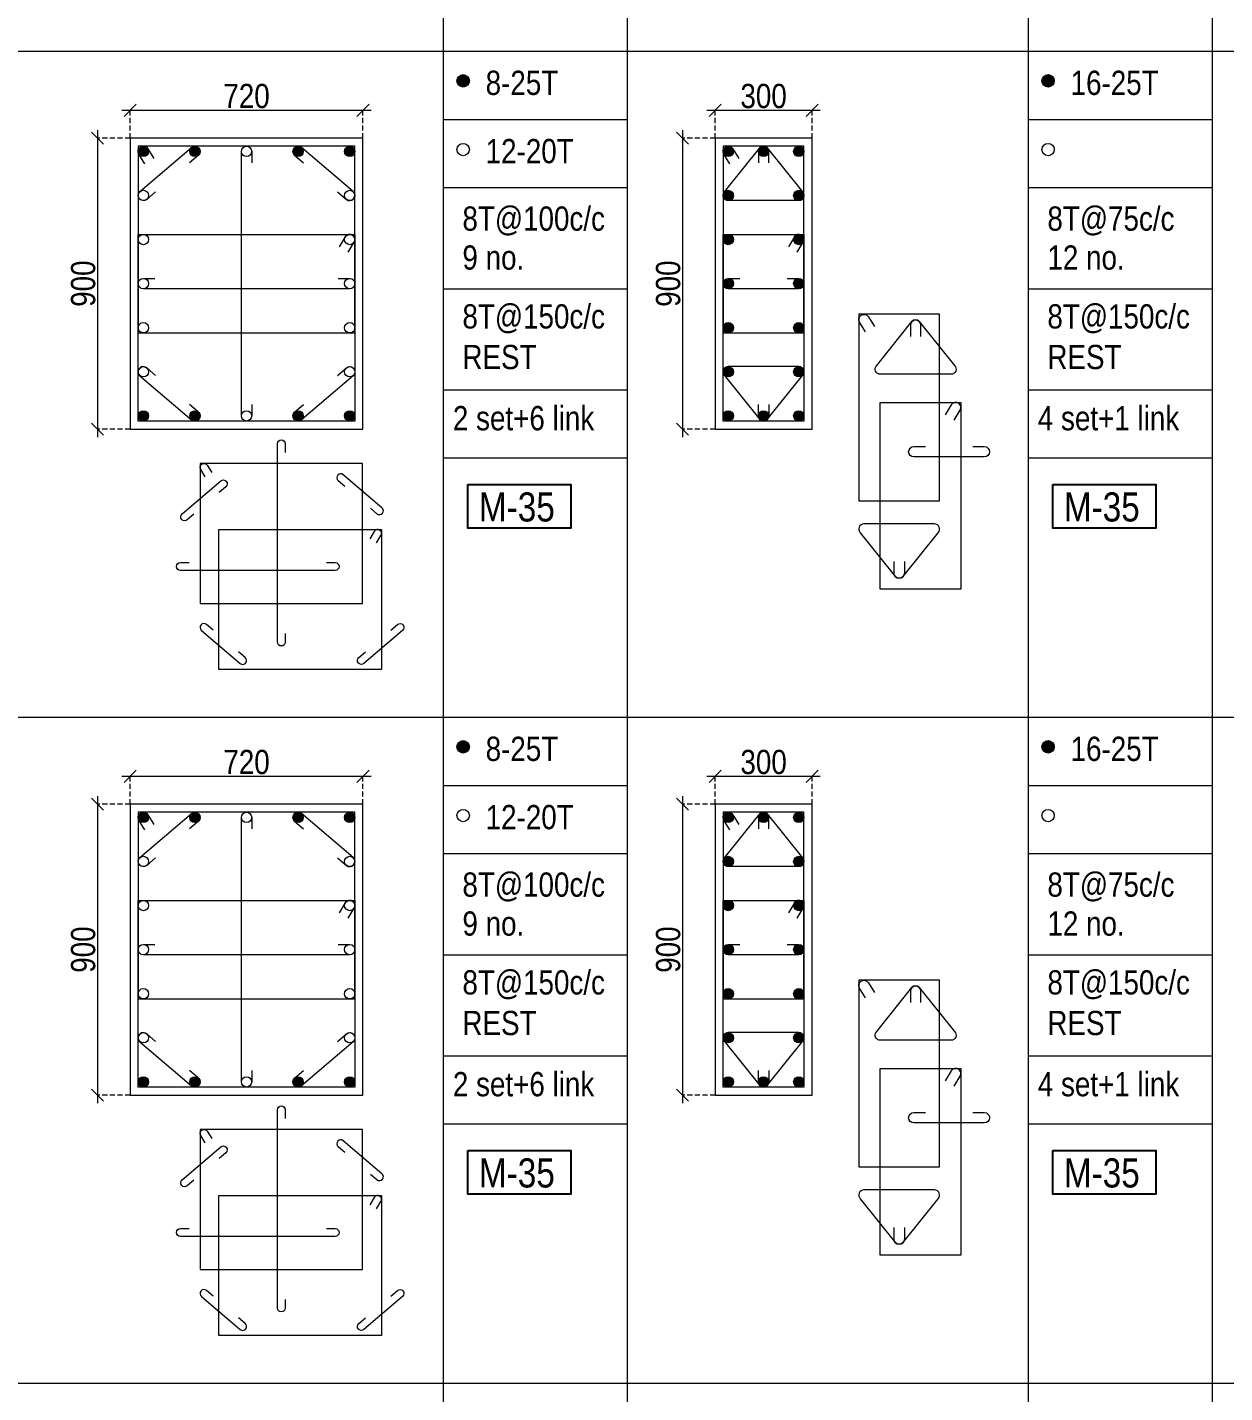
# Model space of a CAD drawing. Header units: millimetres. Extents: x 1112055 to 3390982, y -148532 to 766891.
# Drawn here: x 2611778 to 2626585, y 599864 to 616757 of the extents above; entities that cross this region are included whole.
import ezdxf
from ezdxf.enums import TextEntityAlignment as Align

# ---------------------------------------------------------------- set-up
doc = ezdxf.new("R2010")
doc.units = ezdxf.units.MM
doc.header["$PDMODE"] = 35
doc.header["$PDSIZE"] = -25
doc.linetypes.add('DASHED2', pattern=[0.375, 0.25, -0.125])
doc.linetypes.add('Hidden', pattern=[9.525, 6.35, -3.175])
for name, color, linetype, lineweight in [('B COL. SIZE DIM', 220, 'Continuous', 25), ('B COLSCH', 204, 'Continuous', 20), ('B COLUMN', 1, 'Hidden', 9), ('B STEEL', 34, 'Continuous', 15)]:
    doc.layers.add(name, color=color, linetype=linetype, lineweight=lineweight)
doc.layers.add('B TEXT', color=7, linetype='Continuous')
doc.styles.add('dim inside', font='romans.shx', dxfattribs={"width": 0.8, "height": 125})
doc.styles.add('SWINC', font='swissc.ttf')
doc.dimstyles.new('dim inside', dxfattribs={"dimtxt": 125, "dimasz": 100, "dimexe": 0, "dimexo": 0, "dimgap": 10, "dimtad": 0, "dimdec": 0, "dimzin": 0, "dimdsep": 46, "dimtxsty": 'dim inside', "dimblk": 'SMALL', "dimcen": 0.09, "dimadec": 0, "dimazin": 0, "dimtfac": 1, "dimtdec": 0, "dimtofl": 0, "dimtmove": 0, "dimatfit": 3, "dimfxl": 1, "dimtolj": 1, "dimtzin": 0, "dimarcsym": 2})

# ---------------------------------------------------------------- blocks, each defined once
blk = doc.blocks.new('_Oblique')
at = {"color": 0, "linetype": 'ByBlock', "lineweight": -2}
blk.add_line((-0.5, -0.5), (0.5, 0.5), dxfattribs=at)
blk = doc.blocks.new('*D5649')
at = {"layer": 'B COL. SIZE DIM', "color": 250, "lineweight": 9, "ltscale": 250, "transparency": 16777216}
blk.add_line((2612949, 607490), (2616029, 607490), dxfattribs=at)
at = {"layer": 'B COL. SIZE DIM', "color": 250, "linetype": 'DASHED2', "lineweight": 9, "ltscale": 250, "transparency": 16777216}
for p, q in [((2613049, 607146), (2613049, 607490)), ((2615929, 607146), (2615929, 607490))]:
    blk.add_line(p, q, dxfattribs=at)
at = {"layer": 'Defpoints', "color": 0, "lineweight": 40, "transparency": 16777216}
for p in [(2615929, 607490), (2613049, 607146), (2615929, 607146)]:
    blk.add_point(p, dxfattribs=at)
at = {"layer": 'B COL. SIZE DIM', "color": 250, "lineweight": 9, "transparency": 16777216, "xscale": 150, "yscale": 150, "zscale": 150, "rotation": 180}
blk.add_blockref('_Oblique', (2613049, 607490), dxfattribs=at)
at = {"layer": 'B COL. SIZE DIM', "color": 250, "lineweight": 9, "transparency": 16777216, "xscale": 150, "yscale": 150, "zscale": 150}
blk.add_blockref('_Oblique', (2615929, 607490), dxfattribs=at)
at = {"layer": 'B COL. SIZE DIM', "color": 6, "transparency": 16777216, "insert": (2614489, 607665), "char_height": 300, "attachment_point": 5, "style": 'SWINC'}
blk.add_mtext('\\A1;720', dxfattribs=at)
blk = doc.blocks.new('*D5650')
at = {"layer": 'B COL. SIZE DIM', "color": 250, "lineweight": 9, "ltscale": 250, "transparency": 16777216}
blk.add_line((2612645, 607246), (2612645, 603446), dxfattribs=at)
at = {"layer": 'B COL. SIZE DIM', "color": 250, "linetype": 'DASHED2', "lineweight": 9, "ltscale": 250, "transparency": 16777216}
for p, q in [((2613049, 607146), (2612645, 607146)), ((2613049, 603546), (2612645, 603546))]:
    blk.add_line(p, q, dxfattribs=at)
at = {"layer": 'Defpoints', "color": 0, "lineweight": 40, "transparency": 16777216}
for p in [(2613049, 607146), (2612645, 603546), (2613049, 603546)]:
    blk.add_point(p, dxfattribs=at)
at = {"layer": 'B COL. SIZE DIM', "color": 250, "lineweight": 9, "transparency": 16777216, "xscale": 150, "yscale": 150, "zscale": 150}
for p, rotation in [((2612645, 607146), 90), ((2612645, 603546), 270)]:
    blk.add_blockref('_Oblique', p, dxfattribs=dict(at, rotation=rotation))
at = {"layer": 'B COL. SIZE DIM', "color": 6, "transparency": 16777216, "insert": (2612470, 605346), "char_height": 300, "attachment_point": 5, "rotation": 90, "style": 'SWINC'}
blk.add_mtext('\\A1;900', dxfattribs=at)
blk = doc.blocks.new('*D5651')
at = {"layer": 'B COL. SIZE DIM', "color": 250, "lineweight": 9, "ltscale": 250, "transparency": 16777216}
blk.add_line((2612949, 615730), (2616029, 615730), dxfattribs=at)
at = {"layer": 'B COL. SIZE DIM', "color": 250, "linetype": 'DASHED2', "lineweight": 9, "ltscale": 250, "transparency": 16777216}
for p, q in [((2613049, 615385), (2613049, 615730)), ((2615929, 615385), (2615929, 615730))]:
    blk.add_line(p, q, dxfattribs=at)
at = {"layer": 'Defpoints', "color": 0, "lineweight": 40, "transparency": 16777216}
for p in [(2615929, 615730), (2613049, 615385), (2615929, 615385)]:
    blk.add_point(p, dxfattribs=at)
at = {"layer": 'B COL. SIZE DIM', "color": 250, "lineweight": 9, "transparency": 16777216, "xscale": 150, "yscale": 150, "zscale": 150, "rotation": 180}
blk.add_blockref('_Oblique', (2613049, 615730), dxfattribs=at)
at = {"layer": 'B COL. SIZE DIM', "color": 250, "lineweight": 9, "transparency": 16777216, "xscale": 150, "yscale": 150, "zscale": 150}
blk.add_blockref('_Oblique', (2615929, 615730), dxfattribs=at)
at = {"layer": 'B COL. SIZE DIM', "color": 6, "transparency": 16777216, "insert": (2614489, 615905), "char_height": 300, "attachment_point": 5, "style": 'SWINC'}
blk.add_mtext('\\A1;720', dxfattribs=at)
blk = doc.blocks.new('*D5652')
at = {"layer": 'B COL. SIZE DIM', "color": 250, "lineweight": 9, "ltscale": 250, "transparency": 16777216}
blk.add_line((2612645, 615485), (2612645, 611685), dxfattribs=at)
at = {"layer": 'B COL. SIZE DIM', "color": 250, "linetype": 'DASHED2', "lineweight": 9, "ltscale": 250, "transparency": 16777216}
for p, q in [((2613049, 615385), (2612645, 615385)), ((2613049, 611785), (2612645, 611785))]:
    blk.add_line(p, q, dxfattribs=at)
at = {"layer": 'Defpoints', "color": 0, "lineweight": 40, "transparency": 16777216}
for p in [(2613049, 615385), (2612645, 611785), (2613049, 611785)]:
    blk.add_point(p, dxfattribs=at)
at = {"layer": 'B COL. SIZE DIM', "color": 250, "lineweight": 9, "transparency": 16777216, "xscale": 150, "yscale": 150, "zscale": 150}
for p, rotation in [((2612645, 615385), 90), ((2612645, 611785), 270)]:
    blk.add_blockref('_Oblique', p, dxfattribs=dict(at, rotation=rotation))
at = {"layer": 'B COL. SIZE DIM', "color": 6, "transparency": 16777216, "insert": (2612470, 613585), "char_height": 300, "attachment_point": 5, "rotation": 90, "style": 'SWINC'}
blk.add_mtext('\\A1;900', dxfattribs=at)
blk = doc.blocks.new('*D5323')
at = {"layer": 'B COL. SIZE DIM', "color": 250, "lineweight": 9, "ltscale": 250, "transparency": 16777216}
blk.add_line((2620183, 607490), (2621583, 607490), dxfattribs=at)
at = {"layer": 'B COL. SIZE DIM', "color": 250, "linetype": 'DASHED2', "lineweight": 9, "ltscale": 250, "transparency": 16777216}
for p, q in [((2620283, 607146), (2620283, 607490)), ((2621483, 607146), (2621483, 607490))]:
    blk.add_line(p, q, dxfattribs=at)
at = {"layer": 'Defpoints', "color": 0, "lineweight": 40, "transparency": 16777216}
for p in [(2621483, 607490), (2620283, 607146), (2621483, 607146)]:
    blk.add_point(p, dxfattribs=at)
at = {"layer": 'B COL. SIZE DIM', "color": 250, "lineweight": 9, "transparency": 16777216, "xscale": 150, "yscale": 150, "zscale": 150, "rotation": 180}
blk.add_blockref('_Oblique', (2620283, 607490), dxfattribs=at)
at = {"layer": 'B COL. SIZE DIM', "color": 250, "lineweight": 9, "transparency": 16777216, "xscale": 150, "yscale": 150, "zscale": 150}
blk.add_blockref('_Oblique', (2621483, 607490), dxfattribs=at)
at = {"layer": 'B COL. SIZE DIM', "color": 6, "transparency": 16777216, "insert": (2620883, 607665), "char_height": 300, "attachment_point": 5, "style": 'SWINC'}
blk.add_mtext('\\A1;300', dxfattribs=at)
blk = doc.blocks.new('*D5324')
at = {"layer": 'B COL. SIZE DIM', "color": 250, "lineweight": 9, "ltscale": 250, "transparency": 16777216}
blk.add_line((2619879, 607246), (2619879, 603446), dxfattribs=at)
at = {"layer": 'B COL. SIZE DIM', "color": 250, "linetype": 'DASHED2', "lineweight": 9, "ltscale": 250, "transparency": 16777216}
for p, q in [((2620283, 607146), (2619879, 607146)), ((2620283, 603546), (2619879, 603546))]:
    blk.add_line(p, q, dxfattribs=at)
at = {"layer": 'Defpoints', "color": 0, "lineweight": 40, "transparency": 16777216}
for p in [(2620283, 607146), (2619879, 603546), (2620283, 603546)]:
    blk.add_point(p, dxfattribs=at)
at = {"layer": 'B COL. SIZE DIM', "color": 250, "lineweight": 9, "transparency": 16777216, "xscale": 150, "yscale": 150, "zscale": 150}
for p, rotation in [((2619879, 607146), 90), ((2619879, 603546), 270)]:
    blk.add_blockref('_Oblique', p, dxfattribs=dict(at, rotation=rotation))
at = {"layer": 'B COL. SIZE DIM', "color": 6, "transparency": 16777216, "insert": (2619704, 605346), "char_height": 300, "attachment_point": 5, "rotation": 90, "style": 'SWINC'}
blk.add_mtext('\\A1;900', dxfattribs=at)
blk = doc.blocks.new('*D5325')
at = {"layer": 'B COL. SIZE DIM', "color": 250, "lineweight": 9, "ltscale": 250, "transparency": 16777216}
blk.add_line((2620183, 615730), (2621583, 615730), dxfattribs=at)
at = {"layer": 'B COL. SIZE DIM', "color": 250, "linetype": 'DASHED2', "lineweight": 9, "ltscale": 250, "transparency": 16777216}
for p, q in [((2620283, 615385), (2620283, 615730)), ((2621483, 615385), (2621483, 615730))]:
    blk.add_line(p, q, dxfattribs=at)
at = {"layer": 'Defpoints', "color": 0, "lineweight": 40, "transparency": 16777216}
for p in [(2621483, 615730), (2620283, 615385), (2621483, 615385)]:
    blk.add_point(p, dxfattribs=at)
at = {"layer": 'B COL. SIZE DIM', "color": 250, "lineweight": 9, "transparency": 16777216, "xscale": 150, "yscale": 150, "zscale": 150, "rotation": 180}
blk.add_blockref('_Oblique', (2620283, 615730), dxfattribs=at)
at = {"layer": 'B COL. SIZE DIM', "color": 250, "lineweight": 9, "transparency": 16777216, "xscale": 150, "yscale": 150, "zscale": 150}
blk.add_blockref('_Oblique', (2621483, 615730), dxfattribs=at)
at = {"layer": 'B COL. SIZE DIM', "color": 6, "transparency": 16777216, "insert": (2620883, 615905), "char_height": 300, "attachment_point": 5, "style": 'SWINC'}
blk.add_mtext('\\A1;300', dxfattribs=at)
blk = doc.blocks.new('*D5326')
at = {"layer": 'B COL. SIZE DIM', "color": 250, "lineweight": 9, "ltscale": 250, "transparency": 16777216}
blk.add_line((2619879, 615485), (2619879, 611685), dxfattribs=at)
at = {"layer": 'B COL. SIZE DIM', "color": 250, "linetype": 'DASHED2', "lineweight": 9, "ltscale": 250, "transparency": 16777216}
for p, q in [((2620283, 615385), (2619879, 615385)), ((2620283, 611785), (2619879, 611785))]:
    blk.add_line(p, q, dxfattribs=at)
at = {"layer": 'Defpoints', "color": 0, "lineweight": 40, "transparency": 16777216}
for p in [(2620283, 615385), (2619879, 611785), (2620283, 611785)]:
    blk.add_point(p, dxfattribs=at)
at = {"layer": 'B COL. SIZE DIM', "color": 250, "lineweight": 9, "transparency": 16777216, "xscale": 150, "yscale": 150, "zscale": 150}
for p, rotation in [((2619879, 615385), 90), ((2619879, 611785), 270)]:
    blk.add_blockref('_Oblique', p, dxfattribs=dict(at, rotation=rotation))
at = {"layer": 'B COL. SIZE DIM', "color": 6, "transparency": 16777216, "insert": (2619704, 613585), "char_height": 300, "attachment_point": 5, "rotation": 90, "style": 'SWINC'}
blk.add_mtext('\\A1;900', dxfattribs=at)

msp = doc.modelspace()

# ---------------------------------------------------------------- hatches: boundary and pattern name
at = {"layer": 'B STEEL', "lineweight": 9, "ltscale": 0.5}
h = msp.add_hatch(color=34, dxfattribs=at)
edge = h.paths.add_edge_path()
edge.add_arc((2617167.4, 616094.5), 76.8, 0, 360)
h = msp.add_hatch(color=34, dxfattribs=at)
edge = h.paths.add_edge_path()
edge.add_arc((2624400.9, 616094.5), 76.8, 0, 360)
h = msp.add_hatch(color=34, dxfattribs=at)
edge = h.paths.add_edge_path()
edge.add_arc((2613213, 615221.3), 64, 0, 360)
at = {"layer": 'B STEEL'}
h = msp.add_hatch(color=34, dxfattribs=at)
edge = h.paths.add_edge_path()
edge.add_arc((2613851, 615221.3), 64, 0, 360)
h = msp.add_hatch(color=34, dxfattribs=at)
edge = h.paths.add_edge_path()
edge.add_arc((2615127, 615221.3), 64, 0, 360)
at = {"layer": 'B STEEL', "lineweight": 9, "ltscale": 0.5}
h = msp.add_hatch(color=34, dxfattribs=at)
edge = h.paths.add_edge_path()
edge.add_arc((2615765, 615221.3), 64, 180, 540, ccw=False)
h = msp.add_hatch(color=34, dxfattribs=at)
edge = h.paths.add_edge_path()
edge.add_arc((2620446.5, 615221.3), 64, 0, 360)
h = msp.add_hatch(color=34, dxfattribs=at)
edge = h.paths.add_edge_path()
edge.add_arc((2620882.5, 615221.3), 64, 180, 540, ccw=False)
h = msp.add_hatch(color=34, dxfattribs=at)
edge = h.paths.add_edge_path()
edge.add_arc((2621318.5, 615221.3), 64, 180, 540, ccw=False)
h = msp.add_hatch(color=34, dxfattribs=at)
edge = h.paths.add_edge_path()
edge.add_arc((2620446.5, 614676), 64, 0, 360, ccw=False)
h = msp.add_hatch(color=34, dxfattribs=at)
edge = h.paths.add_edge_path()
edge.add_arc((2621318.5, 614676), 64, -180, 180)
h = msp.add_hatch(color=34, dxfattribs=at)
edge = h.paths.add_edge_path()
edge.add_arc((2620446.5, 614130.7), 64, 0, 360, ccw=False)
h = msp.add_hatch(color=34, dxfattribs=at)
edge = h.paths.add_edge_path()
edge.add_arc((2621318.5, 614130.7), 64, -180, 180)
h = msp.add_hatch(color=34, dxfattribs=at)
edge = h.paths.add_edge_path()
edge.add_arc((2620446.5, 613585.4), 64, 0, 360, ccw=False)
h = msp.add_hatch(color=34, dxfattribs=at)
edge = h.paths.add_edge_path()
edge.add_arc((2621318.5, 613585.4), 64, -180, 180)
h = msp.add_hatch(color=34, dxfattribs=at)
edge = h.paths.add_edge_path()
edge.add_arc((2620446.5, 613040), 64, 0, 360, ccw=False)
h = msp.add_hatch(color=34, dxfattribs=at)
edge = h.paths.add_edge_path()
edge.add_arc((2621318.5, 613040), 64, -180, 180)
h = msp.add_hatch(color=34, dxfattribs=at)
edge = h.paths.add_edge_path()
edge.add_arc((2620446.5, 612494.7), 64, 0, 360, ccw=False)
h = msp.add_hatch(color=34, dxfattribs=at)
edge = h.paths.add_edge_path()
edge.add_arc((2621318.5, 612494.7), 64, -180, 180)
h = msp.add_hatch(color=34, dxfattribs=at)
edge = h.paths.add_edge_path()
edge.add_arc((2613213, 611949.4), 64, 0, 360, ccw=False)
at = {"layer": 'B STEEL'}
h = msp.add_hatch(color=34, dxfattribs=at)
edge = h.paths.add_edge_path()
edge.add_arc((2613851, 611949.4), 64, 0, 360)
h = msp.add_hatch(color=34, dxfattribs=at)
edge = h.paths.add_edge_path()
edge.add_arc((2615127, 611949.4), 64, 0, 360)
at = {"layer": 'B STEEL', "lineweight": 9, "ltscale": 0.5}
h = msp.add_hatch(color=34, dxfattribs=at)
edge = h.paths.add_edge_path()
edge.add_arc((2615765, 611949.4), 64, -180, 180)
h = msp.add_hatch(color=34, dxfattribs=at)
edge = h.paths.add_edge_path()
edge.add_arc((2620446.5, 611949.4), 64, 0, 360, ccw=False)
h = msp.add_hatch(color=34, dxfattribs=at)
edge = h.paths.add_edge_path()
edge.add_arc((2620882.5, 611949.4), 64, -180, 180)
h = msp.add_hatch(color=34, dxfattribs=at)
edge = h.paths.add_edge_path()
edge.add_arc((2621318.5, 611949.4), 64, -180, 180)
h = msp.add_hatch(color=34, dxfattribs=at)
edge = h.paths.add_edge_path()
edge.add_arc((2617167.4, 607854.7), 76.8, 0, 360)
h = msp.add_hatch(color=34, dxfattribs=at)
edge = h.paths.add_edge_path()
edge.add_arc((2624400.9, 607854.7), 76.8, 0, 360)
h = msp.add_hatch(color=34, dxfattribs=at)
edge = h.paths.add_edge_path()
edge.add_arc((2613213, 606981.5), 64, 0, 360)
at = {"layer": 'B STEEL'}
h = msp.add_hatch(color=34, dxfattribs=at)
edge = h.paths.add_edge_path()
edge.add_arc((2613851, 606981.5), 64, 0, 360)
h = msp.add_hatch(color=34, dxfattribs=at)
edge = h.paths.add_edge_path()
edge.add_arc((2615127, 606981.5), 64, 0, 360)
at = {"layer": 'B STEEL', "lineweight": 9, "ltscale": 0.5}
h = msp.add_hatch(color=34, dxfattribs=at)
edge = h.paths.add_edge_path()
edge.add_arc((2615765, 606981.5), 64, 180, 540, ccw=False)
h = msp.add_hatch(color=34, dxfattribs=at)
edge = h.paths.add_edge_path()
edge.add_arc((2620446.5, 606981.5), 64, 0, 360)
h = msp.add_hatch(color=34, dxfattribs=at)
edge = h.paths.add_edge_path()
edge.add_arc((2620882.5, 606981.5), 64, 180, 540, ccw=False)
h = msp.add_hatch(color=34, dxfattribs=at)
edge = h.paths.add_edge_path()
edge.add_arc((2621318.5, 606981.5), 64, 180, 540, ccw=False)
h = msp.add_hatch(color=34, dxfattribs=at)
edge = h.paths.add_edge_path()
edge.add_arc((2620446.5, 606436.2), 64, 0, 360, ccw=False)
h = msp.add_hatch(color=34, dxfattribs=at)
edge = h.paths.add_edge_path()
edge.add_arc((2621318.5, 606436.2), 64, -180, 180)
h = msp.add_hatch(color=34, dxfattribs=at)
edge = h.paths.add_edge_path()
edge.add_arc((2620446.5, 605890.8), 64, 0, 360, ccw=False)
h = msp.add_hatch(color=34, dxfattribs=at)
edge = h.paths.add_edge_path()
edge.add_arc((2621318.5, 605890.8), 64, -180, 180)
h = msp.add_hatch(color=34, dxfattribs=at)
edge = h.paths.add_edge_path()
edge.add_arc((2620446.5, 605345.5), 64, 0, 360, ccw=False)
h = msp.add_hatch(color=34, dxfattribs=at)
edge = h.paths.add_edge_path()
edge.add_arc((2621318.5, 605345.5), 64, -180, 180)
h = msp.add_hatch(color=34, dxfattribs=at)
edge = h.paths.add_edge_path()
edge.add_arc((2620446.5, 604800.2), 64, 0, 360, ccw=False)
h = msp.add_hatch(color=34, dxfattribs=at)
edge = h.paths.add_edge_path()
edge.add_arc((2621318.5, 604800.2), 64, -180, 180)
h = msp.add_hatch(color=34, dxfattribs=at)
edge = h.paths.add_edge_path()
edge.add_arc((2620446.5, 604254.9), 64, 0, 360, ccw=False)
h = msp.add_hatch(color=34, dxfattribs=at)
edge = h.paths.add_edge_path()
edge.add_arc((2621318.5, 604254.9), 64, -180, 180)
h = msp.add_hatch(color=34, dxfattribs=at)
edge = h.paths.add_edge_path()
edge.add_arc((2613213, 603709.5), 64, 0, 360, ccw=False)
at = {"layer": 'B STEEL'}
h = msp.add_hatch(color=34, dxfattribs=at)
edge = h.paths.add_edge_path()
edge.add_arc((2613851, 603709.5), 64, 0, 360)
h = msp.add_hatch(color=34, dxfattribs=at)
edge = h.paths.add_edge_path()
edge.add_arc((2615127, 603709.5), 64, 0, 360)
at = {"layer": 'B STEEL', "lineweight": 9, "ltscale": 0.5}
h = msp.add_hatch(color=34, dxfattribs=at)
edge = h.paths.add_edge_path()
edge.add_arc((2615765, 603709.5), 64, -180, 180)
h = msp.add_hatch(color=34, dxfattribs=at)
edge = h.paths.add_edge_path()
edge.add_arc((2620446.5, 603709.5), 64, 0, 360, ccw=False)
h = msp.add_hatch(color=34, dxfattribs=at)
edge = h.paths.add_edge_path()
edge.add_arc((2620882.5, 603709.5), 64, -180, 180)
h = msp.add_hatch(color=34, dxfattribs=at)
edge = h.paths.add_edge_path()
edge.add_arc((2621318.5, 603709.5), 64, -180, 180)

# ---------------------------------------------------------------- linework, layer by layer
at = {"layer": 'B COLSCH', "color": 250, "lineweight": 0}
for p, q in [((2616921.1, 649422.2), (2616921.1, 583503.5)), ((2619195.5, 649422.2), (2619195.5, 574628.3)), ((2626429, 649422.2), (2626429, 574628.3)), ((2624154.6, 632942.5), (2624154.6, 583503.5)), ((2487307.1, 616462.8), (2667535.6, 616462.8)), ((2616921.1, 615617.8), (2619195.5, 615617.8)), ((2624154.6, 615617.8), (2626429, 615617.8)), ((2616921.1, 614772.8), (2619195.5, 614772.8)), ((2624154.6, 614772.8), (2626429, 614772.8)), ((2616921.1, 613523.1), (2619195.5, 613523.1)), ((2624154.6, 613523.1), (2626429, 613523.1)), ((2616921.1, 612273.3), (2619195.5, 612273.3)), ((2624154.6, 612273.3), (2626429, 612273.3)), ((2616921.1, 611428.3), (2619195.5, 611428.3)), ((2624154.6, 611428.3), (2626429, 611428.3)), ((2487307.1, 608223), (2667535.6, 608223)), ((2616921.1, 607378), (2619195.5, 607378)), ((2624154.6, 607378), (2626429, 607378)), ((2616921.1, 606533), (2619195.5, 606533)), ((2624154.6, 606533), (2626429, 606533)), ((2616921.1, 605283.2), (2619195.5, 605283.2)), ((2624154.6, 605283.2), (2626429, 605283.2)), ((2616921.1, 604033.5), (2619195.5, 604033.5)), ((2624154.6, 604033.5), (2626429, 604033.5)), ((2616921.1, 603188.5), (2619195.5, 603188.5)), ((2624154.6, 603188.5), (2626429, 603188.5)), ((2487307.1, 599983.1), (2667535.6, 599983.1))]:
    msp.add_line(p, q, dxfattribs=at)
at = {"layer": 'B COLUMN', "color": 1, "linetype": 'ByBlock', "lineweight": 20}
for points in [[(2613049, 611785.4), (2615929, 611785.4), (2615929, 615385.4), (2613049, 615385.4)], [(2620282.5, 611785.4), (2621482.5, 611785.4), (2621482.5, 615385.4), (2620282.5, 615385.4)], [(2613049, 603545.5), (2615929, 603545.5), (2615929, 607145.5), (2613049, 607145.5)], [(2620282.5, 603545.5), (2621482.5, 603545.5), (2621482.5, 607145.5), (2620282.5, 607145.5)]]:
    msp.add_lwpolyline(points, close=True, dxfattribs=at)
at = {"layer": 'B STEEL', "color": 34, "lineweight": 9, "ltscale": 0.5}
for points in [[(2613149, 612976), (2615829, 612976), (2615829, 615285.4), (2613149, 615285.4)], [(2620382.5, 612976), (2621382.5, 612976), (2621382.5, 615285.4), (2620382.5, 615285.4)], [(2613149, 614194.7), (2615829, 614194.7), (2615829, 611885.4), (2613149, 611885.4)], [(2620382.5, 614194.7), (2621382.5, 614194.7), (2621382.5, 611885.4), (2620382.5, 611885.4)], [(2622059.9, 610896.9), (2623059.9, 610896.9), (2623059.9, 613206.3), (2622059.9, 613206.3)], [(2622322.5, 612115.6), (2623322.5, 612115.6), (2623322.5, 609806.3), (2622322.5, 609806.3)], [(2613914.9, 609628.8), (2615924.9, 609628.8), (2615924.9, 611360.9), (2613914.9, 611360.9)], [(2614148.1, 610542.9), (2616158.1, 610542.9), (2616158.1, 608810.9), (2614148.1, 608810.9)], [(2613149, 604736.2), (2615829, 604736.2), (2615829, 607045.5), (2613149, 607045.5)], [(2620382.5, 604736.2), (2621382.5, 604736.2), (2621382.5, 607045.5), (2620382.5, 607045.5)], [(2613149, 605954.9), (2615829, 605954.9), (2615829, 603645.5), (2613149, 603645.5)], [(2620382.5, 605954.9), (2621382.5, 605954.9), (2621382.5, 603645.5), (2620382.5, 603645.5)], [(2622059.9, 602657.1), (2623059.9, 602657.1), (2623059.9, 604966.5), (2622059.9, 604966.5)], [(2622322.5, 603875.8), (2623322.5, 603875.8), (2623322.5, 601566.5), (2622322.5, 601566.5)], [(2613914.9, 601389), (2615924.9, 601389), (2615924.9, 603121), (2613914.9, 603121)], [(2614148.1, 602303), (2616158.1, 602303), (2616158.1, 600571), (2614148.1, 600571)]]:
    msp.add_lwpolyline(points, close=True, dxfattribs=at)
for points in [[(2613233.2, 615066.3), (2613158.5, 615187.8, -1), (2613267.5, 615254.9), (2613342.3, 615133.4)], [(2613363, 614720), (2613254.6, 614627.4, -1), (2613171.4, 614724.7), (2613809.4, 615270, -1), (2613892.6, 615172.7), (2613784.2, 615080)], [(2614553, 612092), (2614553, 611949.4, -1), (2614425, 611949.4), (2614425, 615221.3, -1), (2614553, 615221.3), (2614553, 615078.7)], [(2615614.9, 614720), (2615723.4, 614627.4, 1), (2615806.6, 614724.7), (2615168.6, 615270, 1), (2615085.4, 615172.7), (2615193.8, 615080)], [(2620466.8, 615066.3), (2620392, 615187.8, -1), (2620501.1, 615254.9), (2620575.8, 615133.4)], [(2620946.5, 615078.7), (2620946.5, 615221.3, 1), (2620818.5, 615221.3), (2620818.5, 615078.7)], [(2615744.7, 613975.7), (2615819.5, 614097.1, 1), (2615710.4, 614164.2), (2615635.7, 614042.8)], [(2621298.3, 613975.7), (2621373, 614097.1, 1), (2621264, 614164.2), (2621189.2, 614042.8)], [(2615622.3, 613649.4), (2615765, 613649.4, -1), (2615765, 613521.3), (2613213, 613521.3, -1), (2613213, 613649.4), (2613355.6, 613649.4)], [(2621175.9, 613649.4), (2621318.5, 613649.4, -1), (2621318.5, 613521.3), (2620446.5, 613521.3, -1), (2620446.5, 613649.4), (2620589.2, 613649.4)], [(2622144.1, 612987.2), (2622069.3, 613108.7, -1), (2622178.4, 613175.8), (2622253.2, 613054.4)], [(2622827, 612930.3), (2622827, 613073, 1), (2622699, 613073), (2622699, 612930.3)], [(2613363, 612450.7), (2613254.6, 612543.4, 1), (2613171.4, 612446), (2613809.4, 611900.7, 1), (2613892.6, 611998), (2613784.2, 612090.7)], [(2615614.9, 612450.7), (2615723.4, 612543.4, -1), (2615806.6, 612446), (2615168.6, 611900.7, -1), (2615085.4, 611998), (2615193.8, 612090.7)], [(2620946.5, 612092), (2620946.5, 611949.4, -1), (2620818.5, 611949.4), (2620818.5, 612092)], [(2623238.2, 611896.6), (2623313, 612018.1, 1), (2623203.9, 612085.2), (2623129.2, 611963.7)], [(2614967.9, 609257.5), (2614967.9, 609150.5, -1), (2614871.8, 609150.5), (2614871.8, 611604.5, -1), (2614967.9, 611604.5), (2614967.9, 611497.5)], [(2623469.7, 611570.3), (2623612.4, 611570.3, -1), (2623612.4, 611442.3), (2622740.4, 611442.3, -1), (2622740.4, 611570.3), (2622883.1, 611570.3)], [(2613978.1, 611196.6), (2613922, 611287.7, -1), (2614003.8, 611338), (2614059.8, 611246.9)], [(2616020.4, 610808.9), (2616101.7, 610739.4, 1), (2616164.1, 610812.4), (2615685.6, 611221.4, 1), (2615623.2, 611148.4), (2615704.5, 611078.9)], [(2613836.2, 610732.4), (2613754.8, 610662.8, -1), (2613692.4, 610735.8), (2614170.9, 611144.8, -1), (2614233.3, 611071.8), (2614152, 611002.3)], [(2616094.9, 610378.6), (2616151, 610469.7, 1), (2616069.2, 610520), (2616013.1, 610428.9)], [(2615477.9, 610133.9), (2615584.9, 610133.9, -1), (2615584.9, 610037.8), (2613670.9, 610037.8, -1), (2613670.9, 610133.9), (2613777.9, 610133.9)], [(2622623.9, 610146.5), (2622623.9, 610003.9, -1), (2622495.8, 610003.9), (2622495.8, 610146.5)], [(2614075.4, 609298.5), (2613994.1, 609368.1, 1), (2613931.7, 609295.1), (2614410.2, 608886.1, 1), (2614472.6, 608959.1), (2614391.2, 609028.6)], [(2616274.5, 609298.5), (2616355.8, 609368.1, -1), (2616418.2, 609295.1), (2615939.7, 608886.1, -1), (2615877.3, 608959.1), (2615958.6, 609028.6)], [(2613233.2, 606826.5), (2613158.5, 606947.9, -1), (2613267.5, 607015.1), (2613342.3, 606893.6)], [(2613363, 606480.2), (2613254.6, 606387.5, -1), (2613171.4, 606484.8), (2613809.4, 607030.2, -1), (2613892.6, 606932.8), (2613784.2, 606840.2)], [(2614553, 603852.2), (2614553, 603709.5, -1), (2614425, 603709.5), (2614425, 606981.5, -1), (2614553, 606981.5), (2614553, 606838.9)], [(2615614.9, 606480.2), (2615723.4, 606387.5, 1), (2615806.6, 606484.8), (2615168.6, 607030.2, 1), (2615085.4, 606932.8), (2615193.8, 606840.2)], [(2620466.8, 606826.5), (2620392, 606947.9, -1), (2620501.1, 607015.1), (2620575.8, 606893.6)], [(2620946.5, 606838.9), (2620946.5, 606981.5, 1), (2620818.5, 606981.5), (2620818.5, 606838.9)], [(2615744.7, 605735.8), (2615819.5, 605857.3, 1), (2615710.4, 605924.4), (2615635.7, 605802.9)], [(2621298.3, 605735.8), (2621373, 605857.3, 1), (2621264, 605924.4), (2621189.2, 605802.9)], [(2615622.3, 605409.5), (2615765, 605409.5, -1), (2615765, 605281.5), (2613213, 605281.5, -1), (2613213, 605409.5), (2613355.6, 605409.5)], [(2621175.9, 605409.5), (2621318.5, 605409.5, -1), (2621318.5, 605281.5), (2620446.5, 605281.5, -1), (2620446.5, 605409.5), (2620589.2, 605409.5)], [(2622144.1, 604747.4), (2622069.3, 604868.9, -1), (2622178.4, 604936), (2622253.2, 604814.5)], [(2622827, 604690.5), (2622827, 604833.1, 1), (2622699, 604833.1), (2622699, 604690.5)], [(2613363, 604210.8), (2613254.6, 604303.5, 1), (2613171.4, 604206.2), (2613809.4, 603660.9, 1), (2613892.6, 603758.2), (2613784.2, 603850.9)], [(2615614.9, 604210.8), (2615723.4, 604303.5, -1), (2615806.6, 604206.2), (2615168.6, 603660.9, -1), (2615085.4, 603758.2), (2615193.8, 603850.9)], [(2620946.5, 603852.2), (2620946.5, 603709.5, -1), (2620818.5, 603709.5), (2620818.5, 603852.2)], [(2623238.2, 603656.7), (2623313, 603778.2, 1), (2623203.9, 603845.3), (2623129.2, 603723.9)], [(2614967.9, 601017.6), (2614967.9, 600910.7, -1), (2614871.8, 600910.7), (2614871.8, 603364.6, -1), (2614967.9, 603364.6), (2614967.9, 603257.6)], [(2623469.7, 603330.5), (2623612.4, 603330.5, -1), (2623612.4, 603202.4), (2622740.4, 603202.4, -1), (2622740.4, 603330.5), (2622883.1, 603330.5)], [(2613978.1, 602956.7), (2613922, 603047.8, -1), (2614003.8, 603098.2), (2614059.8, 603007)], [(2613836.2, 602492.5), (2613754.8, 602423, -1), (2613692.4, 602496), (2614170.9, 602905, -1), (2614233.3, 602832), (2614152, 602762.5)], [(2616020.4, 602569.1), (2616101.7, 602499.6, 1), (2616164.1, 602572.6), (2615685.6, 602981.6, 1), (2615623.2, 602908.6), (2615704.5, 602839)], [(2616094.9, 602138.7), (2616151, 602229.8, 1), (2616069.2, 602280.2), (2616013.1, 602189.1)], [(2615477.9, 601894), (2615584.9, 601894, -1), (2615584.9, 601798), (2613670.9, 601798, -1), (2613670.9, 601894), (2613777.9, 601894)], [(2622623.9, 601906.7), (2622623.9, 601764, -1), (2622495.8, 601764), (2622495.8, 601906.7)], [(2614075.4, 601058.7), (2613994.1, 601128.2, 1), (2613931.7, 601055.2), (2614410.2, 600646.2, 1), (2614472.6, 600719.2), (2614391.2, 600788.7)], [(2616274.5, 601058.7), (2616355.8, 601128.2, -1), (2616418.2, 601055.2), (2615939.7, 600646.2, -1), (2615877.3, 600719.2), (2615958.6, 600788.7)]]:
    msp.add_lwpolyline(points, format="xyb", dxfattribs=at)
for points in [[(2620927.7, 615266.7), (2621363.7, 614721.4, -0.6687154), (2621318.5, 614612), (2620446.5, 614612, -0.6687154), (2620401.3, 614721.4), (2620837.3, 615266.7, -0.4133445)], [(2622808.2, 613118.3), (2623244.2, 612573, -0.6687154), (2623199, 612463.6), (2622327, 612463.6, -0.6687154), (2622281.8, 612573), (2622717.8, 613118.3, -0.4133445)], [(2620927.7, 611904), (2621363.7, 612449.4, 0.6687154), (2621318.5, 612558.7), (2620446.5, 612558.7, 0.6687154), (2620401.3, 612449.4), (2620837.3, 611904, 0.4133445)], [(2622605.1, 609958.6), (2623041, 610503.9, 0.6687154), (2622995.8, 610613.2), (2622123.9, 610613.2, 0.6687154), (2622078.7, 610503.9), (2622514.6, 609958.6, 0.4133445)], [(2620927.7, 607026.8), (2621363.7, 606481.5, -0.6687154), (2621318.5, 606372.2), (2620446.5, 606372.2, -0.6687154), (2620401.3, 606481.5), (2620837.3, 607026.8, -0.4133445)], [(2622808.2, 604878.5), (2623244.2, 604333.1, -0.6687154), (2623199, 604223.8), (2622327, 604223.8, -0.6687154), (2622281.8, 604333.1), (2622717.8, 604878.5, -0.4133445)], [(2620927.7, 603664.2), (2621363.7, 604209.5, 0.6687154), (2621318.5, 604318.9), (2620446.5, 604318.9, 0.6687154), (2620401.3, 604209.5), (2620837.3, 603664.2, 0.4133445)], [(2622605.1, 601718.7), (2623041, 602264, 0.6687154), (2622995.8, 602373.4), (2622123.9, 602373.4, 0.6687154), (2622078.7, 602264), (2622514.6, 601718.7, 0.4133445)]]:
    msp.add_lwpolyline(points, format="xyb", close=True, dxfattribs=at)
for centre, radius in [((2617167.4, 616094.5), 76.8), ((2624400.9, 616094.5), 76.8), ((2613213, 615221.3), 64), ((2613851, 615221.3), 64), ((2614489, 615221.3), 64), ((2615127, 615221.3), 64), ((2615765, 615221.3), 64), ((2617167.4, 615244.3), 76.8), ((2620446.5, 615221.3), 64), ((2620882.5, 615221.3), 64), ((2621318.5, 615221.3), 64), ((2624400.9, 615244.3), 76.8), ((2613213, 614676), 64), ((2615765, 614676), 64), ((2620446.5, 614676), 64), ((2621318.5, 614676), 64), ((2613213, 614130.7), 64), ((2615765, 614130.7), 64), ((2620446.5, 614130.7), 64), ((2621318.5, 614130.7), 64), ((2613213, 613585.4), 64), ((2615765, 613585.4), 64), ((2620446.5, 613585.4), 64), ((2621318.5, 613585.4), 64), ((2613213, 613040), 64), ((2615765, 613040), 64), ((2620446.5, 613040), 64), ((2621318.5, 613040), 64), ((2613213, 612494.7), 64), ((2615765, 612494.7), 64), ((2620446.5, 612494.7), 64), ((2621318.5, 612494.7), 64), ((2613213, 611949.4), 64), ((2613851, 611949.4), 64), ((2614489, 611949.4), 64), ((2615127, 611949.4), 64), ((2615765, 611949.4), 64), ((2620446.5, 611949.4), 64), ((2620882.5, 611949.4), 64), ((2621318.5, 611949.4), 64), ((2617167.4, 607854.7), 76.8), ((2624400.9, 607854.7), 76.8), ((2613213, 606981.5), 64), ((2613851, 606981.5), 64), ((2614489, 606981.5), 64), ((2615127, 606981.5), 64), ((2615765, 606981.5), 64), ((2617167.4, 607004.4), 76.8), ((2620446.5, 606981.5), 64), ((2620882.5, 606981.5), 64), ((2621318.5, 606981.5), 64), ((2624400.9, 607004.4), 76.8), ((2613213, 606436.2), 64), ((2615765, 606436.2), 64), ((2620446.5, 606436.2), 64), ((2621318.5, 606436.2), 64), ((2613213, 605890.8), 64), ((2615765, 605890.8), 64), ((2620446.5, 605890.8), 64), ((2621318.5, 605890.8), 64), ((2613213, 605345.5), 64), ((2615765, 605345.5), 64), ((2620446.5, 605345.5), 64), ((2621318.5, 605345.5), 64), ((2613213, 604800.2), 64), ((2615765, 604800.2), 64), ((2620446.5, 604800.2), 64), ((2621318.5, 604800.2), 64), ((2613213, 604254.9), 64), ((2615765, 604254.9), 64), ((2620446.5, 604254.9), 64), ((2621318.5, 604254.9), 64), ((2613213, 603709.5), 64), ((2613851, 603709.5), 64), ((2614489, 603709.5), 64), ((2615127, 603709.5), 64), ((2615765, 603709.5), 64), ((2620446.5, 603709.5), 64), ((2620882.5, 603709.5), 64), ((2621318.5, 603709.5), 64)]:
    msp.add_circle(centre, radius, dxfattribs=at)
at = {"layer": 'B TEXT', "color": 1}
for points in [[(2617224.7, 611099.3), (2618499.3, 611099.3), (2618499.3, 610561.3), (2617224.7, 610561.3)], [(2624458.3, 611099.3), (2625732.9, 611099.3), (2625732.9, 610561.3), (2624458.3, 610561.3)], [(2617224.7, 602859.4), (2618499.3, 602859.4), (2618499.3, 602321.5), (2617224.7, 602321.5)], [(2624458.3, 602859.4), (2625732.9, 602859.4), (2625732.9, 602321.5), (2624458.3, 602321.5)]]:
    msp.add_lwpolyline(points, close=True, dxfattribs=at)

# ---------------------------------------------------------------- texts
at = {"layer": 'B TEXT', "style": 'SWINC'}
for s, p in [('8-25T', (2617445.9, 615920)), ('16-25T', (2624679.4, 615920)), ('12-20T', (2617445.9, 615075)), ('8T@100c/c', (2617158.9, 614240.1)), ('8T@75c/c', (2624392.5, 614240.1)), ('9 no.', (2617158.9, 613758.4)), ('12 no.', (2624392.5, 613758.4)), ('8T@150c/c', (2617158.9, 613030.2)), ('8T@150c/c', (2624392.5, 613030.2)), ('REST', (2617158.9, 612527.9)), ('REST', (2624392.5, 612527.9)), ('2 set+6 link', (2617040.6, 611770.8)), ('4 set+1 link', (2624274.1, 611770.8)), ('8-25T', (2617445.9, 607680.1)), ('16-25T', (2624679.4, 607680.1)), ('12-20T', (2617445.9, 606835.1)), ('8T@100c/c', (2617158.9, 606000.3)), ('8T@75c/c', (2624392.5, 606000.3)), ('9 no.', (2617158.9, 605518.5)), ('12 no.', (2624392.5, 605518.5)), ('8T@150c/c', (2617158.9, 604790.4)), ('8T@150c/c', (2624392.5, 604790.4)), ('REST', (2617158.9, 604288)), ('REST', (2624392.5, 604288)), ('2 set+6 link', (2617040.6, 603531)), ('4 set+1 link', (2624274.1, 603531))]:
    msp.add_text(s, height=300, dxfattribs=at).set_placement(p)
at = {"layer": 'B TEXT', "color": 1, "style": 'SWINC'}
for p in [(2617362.1, 610534.8), (2624595.6, 610534.8), (2617362.1, 602294.9), (2624595.6, 602294.9)]:
    msp.add_text('M-35', height=360, dxfattribs=at).set_placement(p, align=Align.BOTTOM_LEFT)

# ---------------------------------------------------------------- dimensions: what is measured, and where the dimension line sits
at = {"layer": 'B COL. SIZE DIM', "color": 250, "ltscale": 250}
for base, p1, p2, picture, middle in [((2615929, 615730.3), (2613049, 615385.4), (2615929, 615385.4), '*D5651', (2614489, 615905.3)), ((2621482.5, 615730.3), (2620282.5, 615385.4), (2621482.5, 615385.4), '*D5325', (2620882.5, 615905.3)), ((2615929, 607490.5), (2613049, 607145.5), (2615929, 607145.5), '*D5649', (2614489, 607665.5)), ((2621482.5, 607490.5), (2620282.5, 607145.5), (2621482.5, 607145.5), '*D5323', (2620882.5, 607665.5))]:
    dim = msp.add_linear_dim(base=base, p1=p1, p2=p2, dimstyle='dim inside', override={"dimtxt": 300, "dimasz": 150, "dimgap": 25, "dimtad": 3, "dimlfac": 0.25, "dimtxsty": 'SWINC', "dimblk1": 'Oblique', "dimblk2": 'Oblique', "dimsah": 1, "dimdle": 100, "dimclrd": 250, "dimclre": 250, "dimclrt": 6, "dimfxl": 1000, "dimlwd": 9, "dimlwe": 9}, dxfattribs=at)
    dim.commit()
    dim.dimension.update_dxf_attribs({"geometry": picture, "text_midpoint": middle})
for base, p1, p2, picture, middle in [((2612645.1, 611785.4), (2613049, 615385.4), (2613049, 611785.4), '*D5652', (2612470.1, 613585.4)), ((2619878.6, 611785.4), (2620282.5, 615385.4), (2620282.5, 611785.4), '*D5326', (2619703.6, 613585.4)), ((2612645.1, 603545.5), (2613049, 607145.5), (2613049, 603545.5), '*D5650', (2612470.1, 605345.5)), ((2619878.6, 603545.5), (2620282.5, 607145.5), (2620282.5, 603545.5), '*D5324', (2619703.6, 605345.5))]:
    dim = msp.add_linear_dim(base=base, p1=p1, p2=p2, angle=90, dimstyle='dim inside', override={"dimtxt": 300, "dimasz": 150, "dimgap": 25, "dimtad": 3, "dimlfac": 0.25, "dimtxsty": 'SWINC', "dimblk1": 'Oblique', "dimblk2": 'Oblique', "dimsah": 1, "dimdle": 100, "dimclrd": 250, "dimclre": 250, "dimclrt": 6, "dimfxl": 1000, "dimlwd": 9, "dimlwe": 9}, dxfattribs=at)
    dim.commit()
    dim.dimension.update_dxf_attribs({"geometry": picture, "text_midpoint": middle})

doc.saveas('drawing.dxf')
